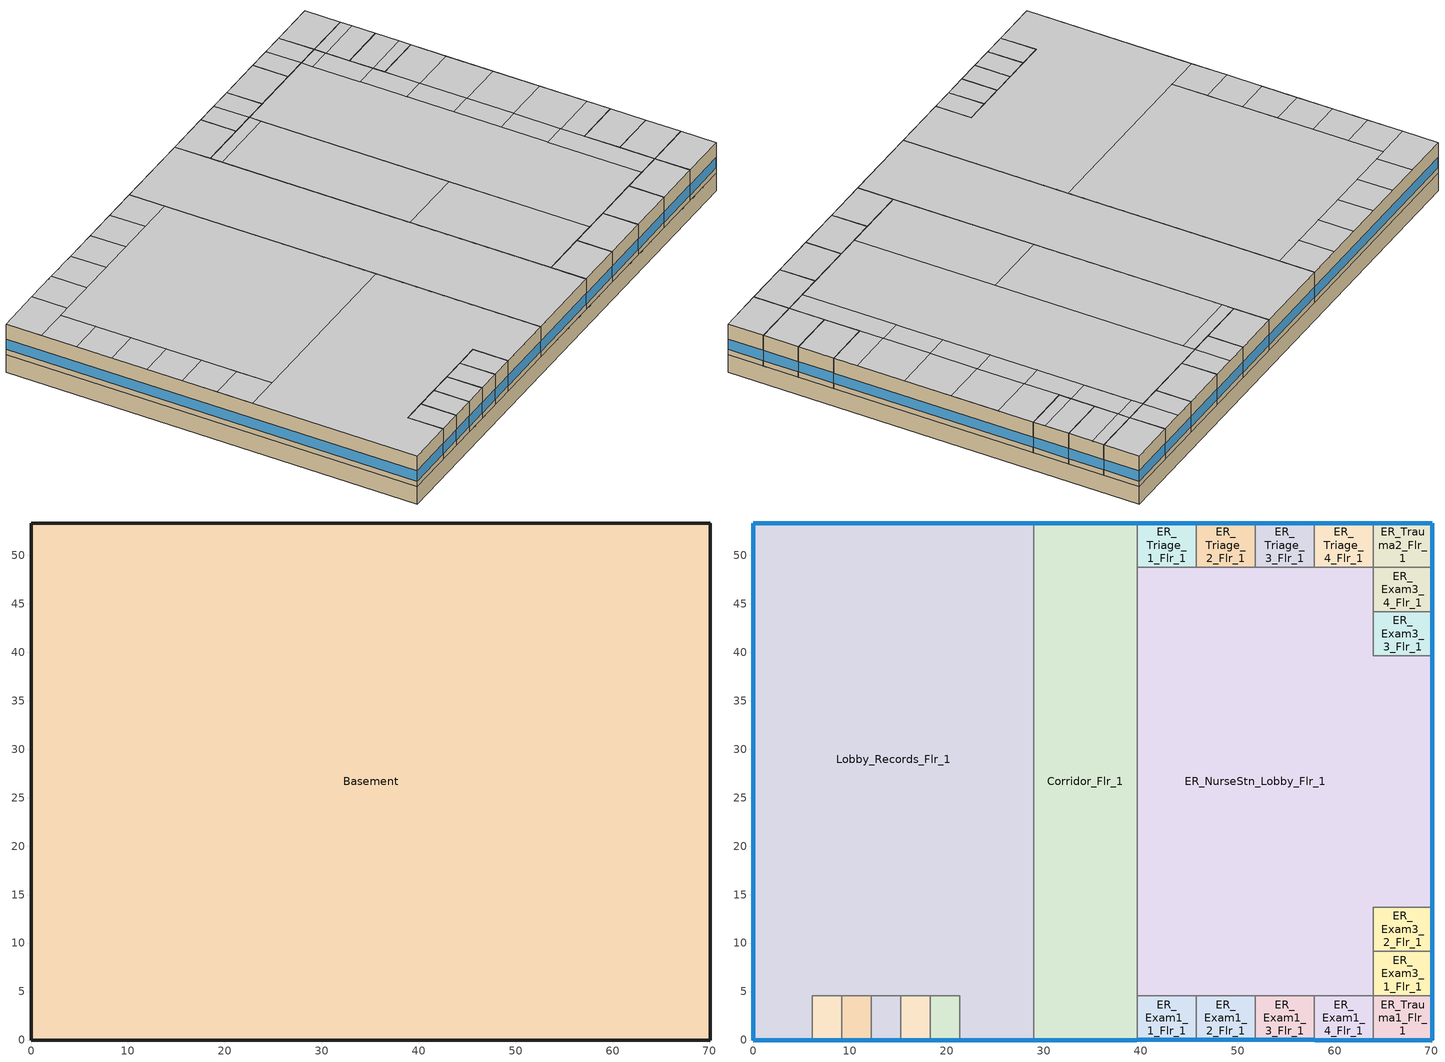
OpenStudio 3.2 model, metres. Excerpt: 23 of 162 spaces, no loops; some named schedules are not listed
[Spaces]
Basement
 floor foundation (BTAP-Grnd-Floor-Mass:U-0.757_std): 70.1,53.34 70.1,0 0,0 0,53.34 z-2.44
 wall foundation (BTAP-Grnd-Wall-Mass:U-0.284_std): 0,53.34 0,0 70.1,0 70.1,53.34 0,53.34 z-2.44:0
Lobby_Records_Flr_1
 floor to Basement: 28.96,4.57 28.96,0 21.34,0 21.34,4.57 z0; 6.1,4.57 6.1,0 0,0 0,4.57 z0; 28.96,53.34 28.96,4.57 0,4.57 0,53.34 z0
 wall outside: 28.96,53.34 0,53.34 0,0 6.1,0 / 21.34,0 28.96,0 z0:4.27
 wall to Corridor_Flr_1: 28.96,0 28.96,53.34 z0:4.27
 wall to Office_1_5_Flr_1: 18.29,4.57 21.34,4.57 21.34,0 z0:4.27
 wall to Office_1_2_Flr_1: 9.14,4.57 12.19,4.57 z0:4.27
 wall to Office1_1_Flr_1: 6.1,0 6.1,4.57 9.14,4.57 z0:4.27
 wall to Office_1_4_Flr_1: 15.24,4.57 18.29,4.57 z0:4.27
 wall to Offiice_1_3_Flr_1: 12.19,4.57 15.24,4.57 z0:4.27
 window (BTAP-Ext-FixedWindow:U=0.220 SHGC=0.600): 28.93,53.34 0.03,53.34 / 0.03,0 6.07,0 / 21.37,0 28.93,0 z0.76:2.19; 0,53.31 0,0.03 z0.76:2.18
 ceiling to ICU_Flr_2: 28.96,0 28.96,21.34 0,21.34 0,0 6.1,0 6.1,4.57 21.34,4.57 21.34,0 z4.27
 ceiling to ICU_NurseStn_Lobby_Flr_2: 28.96,21.34 28.96,48.77 4.57,48.77 4.57,21.34 z4.27
 ceiling to IC_PatRoom2_Flr_2: 6.1,48.77 6.1,53.34 0,53.34 0,48.77 z4.27
 ceiling to IC_PatRoom1_1_Flr_2: 28.96,48.77 28.96,53.34 24.38,53.34 24.38,48.77 z4.27
 ceiling to IC_PatRoom1_5_Flr_2: 10.67,48.77 10.67,53.34 6.1,53.34 6.1,48.77 z4.27
 ceiling to IC_PatRoom3_1_Flr_2: 4.57,44.2 4.57,48.77 0,48.77 0,44.2 z4.27
 ceiling to IC_PatRoom3_6_Flr_2: 4.57,21.34 4.57,25.91 0,25.91 0,21.34 z4.27
 ceiling to IC_PatRoom1_3_Flr_2: 15.24,48.77 19.81,48.77 19.81,53.34 15.24,53.34 z4.27
 ceiling to IC_PatRoom1_2_Flr_2: 24.38,48.77 24.38,53.34 19.81,53.34 19.81,48.77 z4.27
 ceiling to IC_PatRoom1_4_Flr_2: 15.24,48.77 15.24,53.34 10.67,53.34 10.67,48.77 z4.27
 ceiling to IC_PatRoom3_5_Flr_2: 4.57,25.91 4.57,30.49 0,30.49 0,25.91 z4.27
 ceiling to IC_PatRoom3_3_Flr_2: 4.57,35.06 4.57,39.63 0,39.63 0,35.06 z4.27
 ceiling to IC_PatRoom3_2_Flr_2: 4.57,39.63 4.57,44.2 0,44.2 0,39.63 z4.27
 ceiling to IC_PatRoom3_4_Flr_2: 4.57,30.49 4.57,35.06 0,35.06 0,30.49 z4.27
Office1_1_Flr_1
 floor to Basement: 9.14,4.57 9.14,0 6.1,0 6.1,4.57 z0
 wall outside: 6.1,0 9.14,0 z0:4.27
 wall to Office_1_2_Flr_1: 9.14,0 9.14,4.57 z0:4.27
 window (BTAP-Ext-FixedWindow:U=0.220 SHGC=0.600): 6.12,0 9.12,0 z0.76:2.21
 ceiling to ICU_Flr_2: 9.14,0 9.14,4.57 6.1,4.57 6.1,0 z4.27
Corridor_Flr_1
 floor to Basement: 39.62,53.34 39.62,0 28.96,0 28.96,53.34 z0
 wall outside: 28.96,0 39.62,0 / 39.62,53.34 28.96,53.34 z0:4.27
 wall to ER_Triage_1_Flr_1: 39.62,48.77 39.62,53.34 z0:4.27
 wall to ER_NurseStn_Lobby_Flr_1: 39.62,4.57 39.62,48.77 z0:4.27
 wall to ER_Exam1_1_Flr_1: 39.62,0 39.62,4.57 z0:4.27
 window (BTAP-Ext-FixedWindow:U=0.220 SHGC=0.600): 39.6,53.34 28.98,53.34 / 28.98,0 39.6,0 z0.76:2.19
 ceiling to Corridor_Flr_2: 39.62,0 39.62,53.34 28.96,53.34 28.96,0 z4.27
ER_Exam1_1_Flr_1
 floor to Basement: 45.72,4.57 45.72,0 39.62,0 39.62,4.57 z0
 wall outside: 39.62,0 45.72,0 z0:4.27
 wall to ER_NurseStn_Lobby_Flr_1: 45.72,4.57 39.62,4.57 z0:4.27
 wall to ER_Exam1_2_Flr_1: 45.72,0 45.72,4.57 z0:4.27
 window (BTAP-Ext-FixedWindow:U=0.220 SHGC=0.600): 39.65,0 45.69,0 z0.76:2.19
 ceiling to OR_NurseStn_Lobby_Flr_2: 45.72,0 45.72,4.57 39.62,4.57 39.62,0 z4.27
ER_Trauma1_Flr_1
 floor to Basement: 70.1,4.57 70.1,0 64.01,0 64.01,4.57 z0
 wall outside: 64.01,0 70.1,0 70.1,4.57 z0:4.27
 wall to ER_Exam1_4_Flr_1: 64.01,4.57 64.01,0 z0:4.27
 wall to ER_Exam3_1_Flr_1: 70.1,4.57 64.01,4.57 z0:4.27
 window (BTAP-Ext-FixedWindow:U=0.220 SHGC=0.600): 70.1,0.03 70.1,4.55 z0.76:2.2; 64.03,0 70.08,0 z0.76:2.19
 ceiling to OR_NurseStn_Lobby_Flr_2: 70.1,0 70.1,4.57 64.01,4.57 64.01,0 z4.27
ER_NurseStn_Lobby_Flr_1
 floor to Basement: 70.1,39.62 70.1,13.72 64.01,13.72 64.01,39.62 z0; 64.01,48.77 64.01,4.57 39.62,4.57 39.62,48.77 z0
 wall outside: 70.1,13.72 70.1,39.62 z0:4.27
 wall to ER_Exam3_2_Flr_1: 64.01,9.14 64.01,13.72 70.1,13.72 z0:4.27
 wall to ER_Exam3_1_Flr_1: 64.01,4.57 64.01,9.14 z0:4.27
 wall to ER_Exam1_4_Flr_1: 57.91,4.57 64.01,4.57 z0:4.27
 wall to ER_Triage_1_Flr_1: 45.72,48.77 39.62,48.77 z0:4.27
 wall to ER_Triage_4_Flr_1: 64.01,48.77 57.91,48.77 z0:4.27
 wall to ER_Exam3_4_Flr_1: 64.01,44.2 64.01,48.77 z0:4.27
 wall to ER_Exam3_3_Flr_1: 70.1,39.62 64.01,39.62 64.01,44.2 z0:4.27
 wall to ER_Exam1_2_Flr_1: 45.72,4.57 51.82,4.57 z0:4.27
 wall to ER_Exam1_3_Flr_1: 51.82,4.57 57.91,4.57 z0:4.27
 wall to ER_Triage_2_Flr_1: 51.82,48.77 45.72,48.77 z0:4.27
 wall to ER_Triage_3_Flr_1: 57.91,48.77 51.82,48.77 z0:4.27
 window (BTAP-Ext-FixedWindow:U=0.220 SHGC=0.600): 70.1,13.74 70.1,39.6 z0.76:2.19
 ceiling to OR_NurseStn_Lobby_Flr_2: 64.01,4.57 64.01,16.76 60.96,16.76 60.96,4.57 z4.27; 60.96,4.57 60.96,48.77 48.77,48.77 48.77,4.57 z4.27; 48.77,4.57 48.77,22.86 39.62,22.86 39.62,4.57 z4.27; 70.1,13.72 70.1,16.76 64.01,16.76 64.01,13.72 z4.27
 ceiling to OR2_5_Flr_2: 70.1,16.76 70.1,22.86 64.01,22.86 64.01,16.76 z4.27; 64.01,16.76 64.01,22.86 60.96,22.86 60.96,16.76 z4.27
 ceiling to OR2_1_Flr_2: 64.01,41.15 64.01,47.24 60.96,47.24 60.96,41.15 z4.27
 ceiling to OR1_Flr_2: 64.01,47.24 64.01,48.77 60.96,48.77 60.96,47.24 z4.27
 ceiling to OR3_Flr_2: 48.77,47.24 48.77,48.77 39.62,48.77 39.62,47.24 z4.27
 ceiling to OR4_Flr_2: 48.77,22.86 48.77,47.24 39.62,47.24 39.62,22.86 z4.27
 ceiling to OR2_4_Flr_2: 64.01,22.86 64.01,28.96 60.96,28.96 60.96,22.86 z4.27; 70.1,22.86 70.1,28.96 64.01,28.96 64.01,22.86 z4.27
 ceiling to OR2_3_Flr_2: 64.01,28.96 64.01,35.05 60.96,35.05 60.96,28.96 z4.27; 70.1,28.96 70.1,35.05 64.01,35.05 64.01,28.96 z4.27
 ceiling to OR2_2_Flr_2: 70.1,35.05 70.1,39.62 64.01,39.62 64.01,35.05 z4.27; 64.01,35.05 64.01,41.15 60.96,41.15 60.96,35.05 z4.27
ER_Exam3_1_Flr_1
 floor to Basement: 70.1,9.14 70.1,4.57 64.01,4.57 64.01,9.14 z0
 wall outside: 70.1,4.57 70.1,9.14 z0:4.27
 wall to ER_Exam3_2_Flr_1: 70.1,9.14 64.01,9.14 z0:4.27
 window (BTAP-Ext-FixedWindow:U=0.220 SHGC=0.600): 70.1,4.6 70.1,9.12 z0.76:2.2
 ceiling to OR_NurseStn_Lobby_Flr_2: 70.1,4.57 70.1,9.14 64.01,9.14 64.01,4.57 z4.27
ER_Triage_1_Flr_1
 floor to Basement: 45.72,53.34 45.72,48.77 39.62,48.77 39.62,53.34 z0
 wall outside: 45.72,53.34 39.62,53.34 z0:4.27
 wall to ER_Triage_2_Flr_1: 45.72,48.77 45.72,53.34 z0:4.27
 window (BTAP-Ext-FixedWindow:U=0.220 SHGC=0.600): 45.69,53.34 39.65,53.34 z0.76:2.19
 ceiling to OR3_Flr_2: 45.72,48.77 45.72,53.34 39.62,53.34 39.62,48.77 z4.27
ER_Trauma2_Flr_1
 floor to Basement: 70.1,53.34 70.1,48.77 64.01,48.77 64.01,53.34 z0
 wall outside: 70.1,48.77 70.1,53.34 64.01,53.34 z0:4.27
 wall to ER_Exam3_4_Flr_1: 64.01,48.77 70.1,48.77 z0:4.27
 wall to ER_Triage_4_Flr_1: 64.01,53.34 64.01,48.77 z0:4.27
 window (BTAP-Ext-FixedWindow:U=0.220 SHGC=0.600): 70.1,48.79 70.1,53.31 z0.76:2.2; 70.08,53.34 64.03,53.34 z0.76:2.19
 ceiling to OR1_Flr_2: 70.1,48.77 70.1,53.34 64.01,53.34 64.01,48.77 z4.27
Office_1_2_Flr_1
 floor to Basement: 12.19,4.57 12.19,0 9.14,0 9.14,4.57 z0
 wall outside: 9.14,0 12.19,0 z0:4.27
 wall to Offiice_1_3_Flr_1: 12.19,0 12.19,4.57 z0:4.27
 window (BTAP-Ext-FixedWindow:U=0.220 SHGC=0.600): 9.17,0 12.17,0 z0.76:2.21
 ceiling to ICU_Flr_2: 12.19,0 12.19,4.57 9.14,4.57 9.14,0 z4.27
Offiice_1_3_Flr_1
 floor to Basement: 15.24,4.57 15.24,0 12.19,0 12.19,4.57 z0
 wall outside: 12.19,0 15.24,0 z0:4.27
 wall to Office_1_4_Flr_1: 15.24,0 15.24,4.57 z0:4.27
 window (BTAP-Ext-FixedWindow:U=0.220 SHGC=0.600): 12.22,0 15.21,0 z0.76:2.21
 ceiling to ICU_Flr_2: 15.24,0 15.24,4.57 12.19,4.57 12.19,0 z4.27
Office_1_4_Flr_1
 floor to Basement: 18.29,4.57 18.29,0 15.24,0 15.24,4.57 z0
 wall outside: 15.24,0 18.29,0 z0:4.27
 wall to Office_1_5_Flr_1: 18.29,0 18.29,4.57 z0:4.27
 window (BTAP-Ext-FixedWindow:U=0.220 SHGC=0.600): 15.27,0 18.26,0 z0.76:2.21
 ceiling to ICU_Flr_2: 18.29,0 18.29,4.57 15.24,4.57 15.24,0 z4.27
Office_1_5_Flr_1
 floor to Basement: 21.34,4.57 21.34,0 18.29,0 18.29,4.57 z0
 wall outside: 18.29,0 21.34,0 z0:4.27
 window (BTAP-Ext-FixedWindow:U=0.220 SHGC=0.600): 18.31,0 21.32,0 z0.76:2.21
 ceiling to ICU_Flr_2: 21.34,0 21.34,4.57 18.29,4.57 18.29,0 z4.27
ER_Exam1_2_Flr_1
 floor to Basement: 51.82,4.57 51.82,0 45.72,0 45.72,4.57 z0
 wall outside: 45.72,0 51.82,0 z0:4.27
 wall to ER_Exam1_3_Flr_1: 51.82,0 51.82,4.57 z0:4.27
 window (BTAP-Ext-FixedWindow:U=0.220 SHGC=0.600): 45.75,0 51.79,0 z0.76:2.19
 ceiling to OR_NurseStn_Lobby_Flr_2: 51.82,0 51.82,4.57 45.72,4.57 45.72,0 z4.27
ER_Exam1_3_Flr_1
 floor to Basement: 57.91,4.57 57.91,0 51.82,0 51.82,4.57 z0
 wall outside: 51.82,0 57.91,0 z0:4.27
 wall to ER_Exam1_4_Flr_1: 57.91,0 57.91,4.57 z0:4.27
 window (BTAP-Ext-FixedWindow:U=0.220 SHGC=0.600): 51.84,0 57.89,0 z0.76:2.19
 ceiling to OR_NurseStn_Lobby_Flr_2: 57.91,0 57.91,4.57 51.82,4.57 51.82,0 z4.27
ER_Exam1_4_Flr_1
 floor to Basement: 64.01,4.57 64.01,0 57.91,0 57.91,4.57 z0
 wall outside: 57.91,0 64.01,0 z0:4.27
 window (BTAP-Ext-FixedWindow:U=0.220 SHGC=0.600): 57.94,0 63.98,0 z0.76:2.19
 ceiling to OR_NurseStn_Lobby_Flr_2: 64.01,0 64.01,4.57 57.91,4.57 57.91,0 z4.27
ER_Exam3_2_Flr_1
 floor to Basement: 70.1,13.72 70.1,9.14 64.01,9.14 64.01,13.72 z0
 wall outside: 70.1,9.14 70.1,13.72 z0:4.27
 window (BTAP-Ext-FixedWindow:U=0.220 SHGC=0.600): 70.1,9.17 70.1,13.69 z0.76:2.2
 ceiling to OR_NurseStn_Lobby_Flr_2: 70.1,9.14 70.1,13.72 64.01,13.72 64.01,9.14 z4.27
ER_Exam3_3_Flr_1
 floor to Basement: 70.1,44.2 70.1,39.62 64.01,39.62 64.01,44.2 z0
 wall outside: 70.1,39.62 70.1,44.2 z0:4.27
 wall to ER_Exam3_4_Flr_1: 70.1,44.2 64.01,44.2 z0:4.27
 window (BTAP-Ext-FixedWindow:U=0.220 SHGC=0.600): 70.1,39.65 70.1,44.17 z0.76:2.2
 ceiling to OR2_1_Flr_2: 70.1,41.15 70.1,44.2 64.01,44.2 64.01,41.15 z4.27
 ceiling to OR2_2_Flr_2: 70.1,39.62 70.1,41.15 64.01,41.15 64.01,39.62 z4.27
ER_Exam3_4_Flr_1
 floor to Basement: 70.1,48.77 70.1,44.2 64.01,44.2 64.01,48.77 z0
 wall outside: 70.1,44.2 70.1,48.77 z0:4.27
 window (BTAP-Ext-FixedWindow:U=0.220 SHGC=0.600): 70.1,44.22 70.1,48.74 z0.76:2.2
 ceiling to OR1_Flr_2: 70.1,47.24 70.1,48.77 64.01,48.77 64.01,47.24 z4.27
 ceiling to OR2_1_Flr_2: 70.1,44.2 70.1,47.24 64.01,47.24 64.01,44.2 z4.27
ER_Triage_2_Flr_1
 floor to Basement: 51.82,53.34 51.82,48.77 45.72,48.77 45.72,53.34 z0
 wall outside: 51.82,53.34 45.72,53.34 z0:4.27
 wall to ER_Triage_3_Flr_1: 51.82,48.77 51.82,53.34 z0:4.27
 window (BTAP-Ext-FixedWindow:U=0.220 SHGC=0.600): 51.79,53.34 45.75,53.34 z0.76:2.19
 ceiling to OR3_Flr_2: 45.72,48.77 48.77,48.77 48.77,53.34 45.72,53.34 z4.27
 ceiling to OR_NurseStn_Lobby_Flr_2: 51.82,48.77 51.82,53.34 48.77,53.34 48.77,48.77 z4.27
ER_Triage_3_Flr_1
 floor to Basement: 57.91,53.34 57.91,48.77 51.82,48.77 51.82,53.34 z0
 wall outside: 57.91,53.34 51.82,53.34 z0:4.27
 wall to ER_Triage_4_Flr_1: 57.91,48.77 57.91,53.34 z0:4.27
 window (BTAP-Ext-FixedWindow:U=0.220 SHGC=0.600): 57.89,53.34 51.84,53.34 z0.76:2.19
 ceiling to OR_NurseStn_Lobby_Flr_2: 57.91,48.77 57.91,53.34 51.82,53.34 51.82,48.77 z4.27
ER_Triage_4_Flr_1
 floor to Basement: 64.01,53.34 64.01,48.77 57.91,48.77 57.91,53.34 z0
 wall outside: 64.01,53.34 57.91,53.34 z0:4.27
 window (BTAP-Ext-FixedWindow:U=0.220 SHGC=0.600): 63.98,53.34 57.94,53.34 z0.76:2.19
 ceiling to OR_NurseStn_Lobby_Flr_2: 60.96,48.77 60.96,53.34 57.91,53.34 57.91,48.77 z4.27
 ceiling to OR1_Flr_2: 64.01,48.77 64.01,53.34 60.96,53.34 60.96,48.77 z4.27
[Building]
Hospital: Default Construction Set=BTAP-Mass at hdd = 5000.0; Standards Number of Stories=6; Standards Number of Above Ground Stories=5; Standards Template=NECB2015; Standards Building Type=Hospital
[Site]
Calgary Intl AP_AB_CAN: Latitude {deg}=51.114; Longitude {deg}=-114.02; Time Zone {hr}=-7; Elevation {m}=1084.1
[ClimateZones]
Climate Zone Institution Name 1=ASHRAE; Climate Zone Document Name 1=ANSI/ASHRAE Standard 169; Climate Zone Document Year 1=2006; Climate Zone Institution Name 2=CEC; Climate Zone Document Name 2=California Climate Zone Descriptions; Climate Zone Document Year 2=1995
[Site:WaterMainsTemperature]
Calculation Method=Correlation; Annual Average Outdoor Air Temperature {C}=5; Maximum Difference In Monthly Average Outdoor Air Temperatures {deltaC}=23.3
[Site:GroundTemperature:BuildingSurface]
19.527, 19.502, 19.536, 19.598, 20.002, 21.64, 22.225, 22.375, 21.449, 20.121, 19.802, 19.633
[SizingPeriod:DesignDay] Barometric Pressure {Pa}=88961; Sky Clearness=0; Rain Indicator=0; Snow Indicator=0; Day of Month=21; Daylight Saving Time Indicator=0; Humidity Indicating Type=Wetbulb; Dry-Bulb Temperature Range Modifier Type=DefaultMultipliers
Name | Maximum Dry-Bulb Temperature {C} | Daily Dry-Bulb Temperature Range {deltaC} | Humidity Indicating Conditions at Maximum Dry-Bulb | Wind Speed {m/s} | Wind Direction {deg} | Month | Day Type | Solar Model Indicator | ASHRAE Taub | ASHRAE Taud
Calgary Intl AP Ann Clg .4% Condns DB=>MWB | 28.5 | 12.1 | 16.1 | 4.5 | 160 | 7 | SummerDesignDay | ASHRAETau | 0.339 | 2.421
Calgary Intl AP Ann Htg 99.6% Condns DB | -28.5 | 0 | -28.5 | 2.9 | 200 | 1 | WinterDesignDay | ASHRAEClearSky
[Material:NoMass] Roughness=Smooth; Thermal Absorptance=0.9; Solar Absorptance=0.7
Name | Thermal Resistance {m2-K/W} | Visible Absorptance
Typical Carpet Pad; Typical Carpet Pad 1 | 0.21648 | 0.8
Typical Insulation 1 | 5.91238 | 0.7
Typical Insulation 2 | 4.49096 | 0.7
Typical Insulation 3 | 6.17282 | 0.7
Typical Carpet Pad 2 | 1.25503 | 0.8
Typical Carpet Pad 3; Typical Carpet Pad 4 | 3.45515 | 0.8
Typical Insulation 4 | 0.454528 | 0.7
Typical Insulation 5 | 0.454545 | 0.7
[Material]
Name | Roughness | Thickness {m} | Conductivity {W/m-K} | Density {kg/m3} | Specific Heat {J/kg-K} | Thermal Absorptance | Solar Absorptance | Visible Absorptance
G05 25mm wood | MediumSmooth | 0.0254 | 0.15 | 608 | 1630 | 0.9 | 0.5 | 0.5
100mm Normalweight concrete floor 1 | MediumSmooth | 0.1016 | 2.31 | 2322 | 832
G01 13mm gypsum board 1 | Smooth | 0.0127 | 0.16 | 800 | 1090 | 0.9 | 0.7 | 0.5
4 in. Normalweight Concrete Floor 1 | MediumRough | 0.1016 | 2.31 | 2322 | 832 | 0.9 | 0.7 | 0.7
1IN Stucco 1 | Smooth | 0.0253 | 0.6918 | 1858 | 837 | 0.9 | 0.7 | 0.92
8IN CONCRETE HW RefBldg 1 | Rough | 0.2032 | 1.311 | 2240 | 836.8 | 0.9 | 0.7 | 0.7
1/2IN Gypsum 1 | Smooth | 0.0127 | 0.16 | 784.9 | 830 | 0.9 | 0.4 | 0.4
Metal Roof Surface 1; F08 Metal surface 1 | Smooth | 0.0008 | 45.28 | 7824 | 500 | 0.9 | 0.7 | 0.7
6 in. Normalweight Concrete Floor 1; 6 in. Normalweight Concrete Floor 2; 6 in. Normalweight Concrete Floor 3 | MediumRough | 0.1524 | 2.31 | 2322 | 832 | 0.9 | 0.7 | 0.7
Expanded Polystyrene | MediumSmooth | 0.0363959 | 0.029 | 29 | 1210
Expanded Polystyrene 1 | MediumSmooth | 0.100199 | 0.029 | 29 | 1210
[Construction]
BTAP-Int-Partition; BTAP-Int-Door: G05 25mm wood
BTAP-Int-Floor: 100mm Normalweight concrete floor 1, Typical Carpet Pad
BTAP-Int-Wall: G01 13mm gypsum board 1, G01 13mm gypsum board 1
BTAP-Int-Ceiling: Typical Carpet Pad, 100mm Normalweight concrete floor 1
BTAP-Int-Window: SimpleGlazing
BTAP-Ext-Floor-Mass:U-0.162: Typical Insulation 1, 4 in. Normalweight Concrete Floor 1, Typical Carpet Pad 1
BTAP-Ext-Wall-Mass:U-0.21: 1IN Stucco 1, 8IN CONCRETE HW RefBldg 1, Typical Insulation 2, 1/2IN Gypsum 1
BTAP-Ext-Roof-Metal:U-0.162: Metal Roof Surface 1, Typical Insulation 3
BTAP-Grnd-Floor-Mass:U-0.757: 6 in. Normalweight Concrete Floor 1, Typical Carpet Pad 2
BTAP-Grnd-Wall-Mass:U-0.284: 6 in. Normalweight Concrete Floor 2, Typical Carpet Pad 3
BTAP-Grnd-Roof-Mass:U-0.284: 6 in. Normalweight Concrete Floor 3, Typical Carpet Pad 4
BTAP-Ext-FixedWindow:U=0.220 SHGC=0.600; BTAP-Ext-GlassDoors:U=0.220 SHGC=0.600; BTAP-Ext-Skylights:U=0.220 SHGC=0.600; BTAP-Ext-DaylightDomes:U=0.220 SHGC=0.600; BTAP-Ext-DaylightDiffuser:U=0.220 SHGC=0.600: SimpleGlazing:U=0.220 SHGC=0.600
BTAP-Ext-Door:U-2.2: F08 Metal surface 1, Typical Insulation 4
BTAP-Ext-OverHeadDoor:U-2.2: Typical Insulation 5
BTAP-Grnd-Floor-Mass:U-0.757_std: 6 in. Normalweight Concrete Floor 1, Expanded Polystyrene
BTAP-Grnd-Wall-Mass:U-0.284_std: 6 in. Normalweight Concrete Floor 2, Expanded Polystyrene 1
[DefaultConstructionSet]
BTAP-Mass at hdd = 5000.0: Default Exterior Surface Constructions=BTAP-Mass at hdd = 5000.0; Default Interior Surface Constructions=Default Surface Constructions 2; Default Ground Contact Surface Constructions=BTAP-Mass at hdd = 5000.0 1; Default Exterior SubSurface Constructions=BTAP-Mass at hdd = 5000.0; Default Interior SubSurface Constructions=Default Sub Surface Constructions 2; Interior Partition Construction=BTAP-Int-Partition
[DefaultSurfaceConstructions]
Name | Floor Construction | Wall Construction | Roof Ceiling Construction
Default Surface Constructions 2 | BTAP-Int-Floor | BTAP-Int-Wall | BTAP-Int-Ceiling
BTAP-Mass at hdd = 5000.0 | BTAP-Ext-Floor-Mass:U-0.162 | BTAP-Ext-Wall-Mass:U-0.21 | BTAP-Ext-Roof-Metal:U-0.162
BTAP-Mass at hdd = 5000.0 1 | BTAP-Grnd-Floor-Mass:U-0.757 | BTAP-Grnd-Wall-Mass:U-0.284 | BTAP-Grnd-Roof-Mass:U-0.284
[DefaultSubSurfaceConstructions]
Name | Fixed Window Construction | Operable Window Construction | Door Construction | Glass Door Construction | Overhead Door Construction | Skylight Construction | Tubular Daylight Dome Construction | Tubular Daylight Diffuser Construction
Default Sub Surface Constructions 2 | BTAP-Int-Window | BTAP-Int-Window | BTAP-Int-Door
BTAP-Mass at hdd = 5000.0 | BTAP-Ext-FixedWindow:U=0.220 SHGC=0.600 | BTAP-Ext-FixedWindow:U=0.220 SHGC=0.600 | BTAP-Ext-Door:U-2.2 | BTAP-Ext-GlassDoors:U=0.220 SHGC=0.600 | BTAP-Ext-OverHeadDoor:U-2.2 | BTAP-Ext-Skylights:U=0.220 SHGC=0.600 | BTAP-Ext-DaylightDomes:U=0.220 SHGC=0.600 | BTAP-Ext-DaylightDiffuser:U=0.220 SHGC=0.600
[WindowMaterial:SimpleGlazingSystem] U-Factor {W/m2-K}=2.2; Solar Heat Gain Coefficient=0.6; Visible Transmittance=0.21
SimpleGlazing; SimpleGlazing:U=0.220 SHGC=0.600
[DesignSpecification:OutdoorAir] Outdoor Air Method=Sum
Name | Outdoor Air Flow per Person {m3/s-person} | Outdoor Air Flow per Floor Area {m3/s-m2}
Space Function Health care facility exam/treatment room Ventilation | 0.0304689
Space Function Health care facility nurses station Ventilation | 0.0914068
Space Function Laboratory - other Ventilation | 0.0609379
Space Function Office enclosed <= 25 m2 Ventilation | 0.0142188
Space Function Corridor/Transition area - hospital-sch-H Ventilation |  | 0.000254
[ShadingControl]
Shading Control 1: Shading Type=InteriorBlind; Multiple Surface Control Type=Sequential
[BuildingStory] Nominal Z Coordinate {m}=0
Name | Nominal Floor to Floor Height {m}
Building Story 1 | 2.4384
Building Story 2 | 4.2672
[Space]
Name | Space Type | Building Story | Thermal Zone
Basement | Space Function Laboratory - other | Building Story 1 | ALL_ST=Laboratory - other_FL=Building Story 1_SCH=A
Lobby_Records_Flr_1 | Space Function Office enclosed <= 25 m2 | Building Story 2 | ALL_ST=Office enclosed <= 25 m2_FL=Building Story 2_SCH=A
Office1_1_Flr_1; Office_1_5_Flr_1 | Space Function Office enclosed <= 25 m2 | Building Story 2 | ALL_ST=Office enclosed <= 25 m2_FL=Building Story 2_SCH=A 1
Corridor_Flr_1 | Space Function Corridor/Transition area - hospital-sch-H | Building Story 2 | WILD_ST=Corridor/Transition area - hospital-sch-B_FL=Building Story 2_SCH=H
ER_Exam1_1_Flr_1 | Space Function Health care facility exam/treatment room | Building Story 2 | ALL_ST=Health care facility exam/treatment room_FL=Building Story 2_SCH=C 3
ER_Trauma1_Flr_1 | Space Function Health care facility exam/treatment room | Building Story 2 | ALL_ST=Health care facility exam/treatment room_FL=Building Story 2_SCH=C 2
ER_NurseStn_Lobby_Flr_1 | Space Function Health care facility nurses station | Building Story 2 | ALL_ST=Health care facility nurses station_FL=Building Story 2_SCH=H
ER_Exam3_1_Flr_1; ER_Exam3_4_Flr_1 | Space Function Health care facility exam/treatment room | Building Story 2 | ALL_ST=Health care facility exam/treatment room_FL=Building Story 2_SCH=C 6
ER_Triage_1_Flr_1 | Space Function Health care facility exam/treatment room | Building Story 2 | ALL_ST=Health care facility exam/treatment room_FL=Building Story 2_SCH=C 4
ER_Trauma2_Flr_1 | Space Function Health care facility exam/treatment room | Building Story 2 | ALL_ST=Health care facility exam/treatment room_FL=Building Story 2_SCH=C 1
Office_1_2_Flr_1; Offiice_1_3_Flr_1; Office_1_4_Flr_1 | Space Function Office enclosed <= 25 m2 | Building Story 2 | ALL_ST=Office enclosed <= 25 m2_FL=Building Story 2_SCH=A 2
ER_Exam1_2_Flr_1; ER_Exam1_3_Flr_1; ER_Exam1_4_Flr_1 | Space Function Health care facility exam/treatment room | Building Story 2 | ALL_ST=Health care facility exam/treatment room_FL=Building Story 2_SCH=C
ER_Exam3_2_Flr_1; ER_Exam3_3_Flr_1 | Space Function Health care facility exam/treatment room | Building Story 2 | ALL_ST=Health care facility exam/treatment room_FL=Building Story 2_SCH=C 7
ER_Triage_2_Flr_1; ER_Triage_3_Flr_1 | Space Function Health care facility exam/treatment room | Building Story 2 | ALL_ST=Health care facility exam/treatment room_FL=Building Story 2_SCH=C 8
ER_Triage_4_Flr_1 | Space Function Health care facility exam/treatment room | Building Story 2 | ALL_ST=Health care facility exam/treatment room_FL=Building Story 2_SCH=C 5
[SpaceType] Standards Building Type=Space Function
Name | Default Schedule Set | Design Specification Outdoor Air Object | Standards Space Type
Space Function Health care facility exam/treatment room | Space Function Health care facility exam/treatment room Schedule Set | Space Function Health care facility exam/treatment room Ventilation | Health care facility exam/treatment room
Space Function Health care facility nurses station | Space Function Health care facility nurses station Schedule Set | Space Function Health care facility nurses station Ventilation | Health care facility nurses station
Space Function Laboratory - other | Space Function Laboratory - other Schedule Set | Space Function Laboratory - other Ventilation | Laboratory - other
Space Function Office enclosed <= 25 m2 | Space Function Office enclosed <= 25 m2 Schedule Set | Space Function Office enclosed <= 25 m2 Ventilation | Office enclosed <= 25 m2
Space Function Corridor/Transition area - hospital-sch-H | Space Function Corridor/Transition area - hospital-sch-H Schedule Set | Space Function Corridor/Transition area - hospital-sch-H Ventilation | Corridor/Transition area - hospital-sch-H
[People:Definition] Number of People Calculation Method=People/Area; Fraction Radiant=0.3
Name | People per Space Floor Area {person/m2}
Space Function Health care facility exam/treatment room People Definition; Space Function Health care facility nurses station People Definition; Space Function Laboratory - other People Definition; Space Function Office enclosed <= 25 m2 People Definition | 0.0500182
Space Function Corridor/Transition area - hospital-sch-H People Definition | 0.0100036
[People] Work Efficiency Schedule=Work Efficiency Schedule; Clothing Insulation Schedule=Clothing Schedule; Air Velocity Schedule=Air Velocity Schedule; Multiplier=1
Name | People Definition | Space or SpaceType
Space Function Health care facility exam/treatment room People | Space Function Health care facility exam/treatment room People Definition | Space Function Health care facility exam/treatment room
Space Function Health care facility nurses station People | Space Function Health care facility nurses station People Definition | Space Function Health care facility nurses station
Space Function Laboratory - other People | Space Function Laboratory - other People Definition | Space Function Laboratory - other
Space Function Office enclosed <= 25 m2 People | Space Function Office enclosed <= 25 m2 People Definition | Space Function Office enclosed <= 25 m2
Space Function Corridor/Transition area - hospital-sch-H People | Space Function Corridor/Transition area - hospital-sch-H People Definition | Space Function Corridor/Transition area - hospital-sch-H
[Lights:Definition] Design Level Calculation Method=Watts/Area; Fraction Radiant=0.5; Fraction Visible=0.2
Name | Watts per Space Floor Area {W/m2}
Space Function Health care facility exam/treatment room Lights Definition | 18.0065
Space Function Health care facility nurses station Lights Definition | 7.60276
Space Function Laboratory - other Lights Definition | 19.5071
Space Function Office enclosed <= 25 m2 Lights Definition | 12.0044
Space Function Corridor/Transition area - hospital-sch-H Lights Definition | 10.7039
[Lights] Fraction Replaceable=1
Name | Lights Definition | Space or SpaceType
Space Function Health care facility exam/treatment room Lights | Space Function Health care facility exam/treatment room Lights Definition | Space Function Health care facility exam/treatment room
Space Function Health care facility nurses station Lights | Space Function Health care facility nurses station Lights Definition | Space Function Health care facility nurses station
Space Function Laboratory - other Lights | Space Function Laboratory - other Lights Definition | Space Function Laboratory - other
Space Function Office enclosed <= 25 m2 Lights | Space Function Office enclosed <= 25 m2 Lights Definition | Space Function Office enclosed <= 25 m2
Space Function Corridor/Transition area - hospital-sch-H Lights | Space Function Corridor/Transition area - hospital-sch-H Lights Definition | Space Function Corridor/Transition area - hospital-sch-H
[DefaultScheduleSet] People Activity Level Schedule=NECB-Activity; Infiltration Schedule=Always On
Name | Number of People Schedule | Lighting Schedule | Electric Equipment Schedule
Space Function Health care facility exam/treatment room Schedule Set | NECB-C-Occupancy | NECB-C-Occupancy-NECB-C-Lighting-0.3-0.0-0.67-Light Ruleset | NECB-C-Electric-Equipment
Space Function Health care facility nurses station Schedule Set | NECB-H-Occupancy | NECB-H-Lighting | NECB-H-Electric-Equipment
Space Function Laboratory - other Schedule Set | NECB-A-Occupancy | NECB-A-Occupancy-NECB-A-Lighting-0.0-0.0-0.67-Light Ruleset | NECB-A-Electric-Equipment
Space Function Office enclosed <= 25 m2 Schedule Set | NECB-A-Occupancy | NECB-A-Occupancy-NECB-A-Lighting-0.3-0.1-0.67-Light Ruleset | NECB-A-Electric-Equipment
Space Function Corridor/Transition area - hospital-sch-H Schedule Set | NECB-H-Occupancy | NECB-H-Occupancy-NECB-H-Lighting-0.0-0.0-0.67-Light Ruleset | NECB-H-Electric-Equipment
[ThermostatSetpoint:DualSetpoint]
Name | Heating Setpoint Temperature Schedule | Cooling Setpoint Temperature Schedule
Space Function Health care facility exam/treatment room Thermostat 29; Space Function Health care facility exam/treatment room Thermostat 30; Space Function Health care facility exam/treatment room Thermostat 31; Space Function Health care facility exam/treatment room Thermostat 32; Space Function Health care facility exam/treatment room Thermostat 33; Space Function Health care facility exam/treatment room Thermostat 34; Space Function Health care facility exam/treatment room Thermostat 35; Space Function Health care facility exam/treatment room Thermostat 36; Space Function Health care facility exam/treatment room Thermostat 37 | NECB-C-Thermostat Setpoint-Heating | NECB-C-Thermostat Setpoint-Cooling
Space Function Laboratory - other Thermostat 8; Space Function Office enclosed <= 25 m2 Thermostat 42; Space Function Office enclosed <= 25 m2 Thermostat 43; Space Function Office enclosed <= 25 m2 Thermostat 44 | NECB-A-Thermostat Setpoint-Heating | NECB-A-Thermostat Setpoint-Cooling
Space Function Health care facility nurses station Thermostat 16; Space Function Corridor/Transition area - hospital-sch-H Thermostat 2 | NECB-H-Thermostat Setpoint-Heating | NECB-H-Thermostat Setpoint-Cooling
[ElectricEquipment:Definition] Design Level Calculation Method=Watts/Area; Fraction Radiant=0.5
Name | Watts per Space Floor Area {W/m2}
Space Function Health care facility exam/treatment room Elec Equip Definition; Space Function Laboratory - other Elec Equip Definition | 10.0036
Space Function Health care facility nurses station Elec Equip Definition | 2.50091
Space Function Office enclosed <= 25 m2 Elec Equip Definition | 7.50273
[ElectricEquipment]
Name | Electric Equipment Definition | Space or SpaceType
Space Function Health care facility exam/treatment room Elec Equip | Space Function Health care facility exam/treatment room Elec Equip Definition | Space Function Health care facility exam/treatment room
Space Function Health care facility nurses station Elec Equip | Space Function Health care facility nurses station Elec Equip Definition | Space Function Health care facility nurses station
Space Function Laboratory - other Elec Equip | Space Function Laboratory - other Elec Equip Definition | Space Function Laboratory - other
Space Function Office enclosed <= 25 m2 Elec Equip | Space Function Office enclosed <= 25 m2 Elec Equip Definition | Space Function Office enclosed <= 25 m2
[SpaceInfiltration:DesignFlowRate] Design Flow Rate Calculation Method=Flow/ExteriorArea
Name | Space or SpaceType | Schedule | Flow per Exterior Surface Area {m3/s-m2} | Constant Term Coefficient | Temperature Term Coefficient | Velocity Term Coefficient | Velocity Squared Term Coefficient
Corridor_Flr_1 Infiltration | Corridor_Flr_1 | Always On Discrete | 0.00025 | 0 | 0 | 0.224 | 0
ER_Exam1_1_Flr_1 Infiltration | ER_Exam1_1_Flr_1 | Always On Discrete | 0.00025 | 0 | 0 | 0.224 | 0
ER_Exam1_2_Flr_1 Infiltration | ER_Exam1_2_Flr_1 | Always On Discrete | 0.00025 | 0 | 0 | 0.224 | 0
ER_Exam1_3_Flr_1 Infiltration | ER_Exam1_3_Flr_1 | Always On Discrete | 0.00025 | 0 | 0 | 0.224 | 0
ER_Exam1_4_Flr_1 Infiltration | ER_Exam1_4_Flr_1 | Always On Discrete | 0.00025 | 0 | 0 | 0.224 | 0
ER_Exam3_1_Flr_1 Infiltration | ER_Exam3_1_Flr_1 | Always On Discrete | 0.00025 | 0 | 0 | 0.224 | 0
ER_Exam3_2_Flr_1 Infiltration | ER_Exam3_2_Flr_1 | Always On Discrete | 0.00025 | 0 | 0 | 0.224 | 0
ER_Exam3_3_Flr_1 Infiltration | ER_Exam3_3_Flr_1 | Always On Discrete | 0.00025 | 0 | 0 | 0.224 | 0
ER_Exam3_4_Flr_1 Infiltration | ER_Exam3_4_Flr_1 | Always On Discrete | 0.00025 | 0 | 0 | 0.224 | 0
ER_NurseStn_Lobby_Flr_1 Infiltration | ER_NurseStn_Lobby_Flr_1 | Always On Discrete | 0.00025 | 0 | 0 | 0.224 | 0
ER_Trauma1_Flr_1 Infiltration | ER_Trauma1_Flr_1 | Always On Discrete | 0.00025 | 0 | 0 | 0.224 | 0
ER_Trauma2_Flr_1 Infiltration | ER_Trauma2_Flr_1 | Always On Discrete | 0.00025 | 0 | 0 | 0.224 | 0
ER_Triage_1_Flr_1 Infiltration | ER_Triage_1_Flr_1 | Always On Discrete | 0.00025 | 0 | 0 | 0.224 | 0
ER_Triage_2_Flr_1 Infiltration | ER_Triage_2_Flr_1 | Always On Discrete | 0.00025 | 0 | 0 | 0.224 | 0
ER_Triage_3_Flr_1 Infiltration | ER_Triage_3_Flr_1 | Always On Discrete | 0.00025 | 0 | 0 | 0.224 | 0
ER_Triage_4_Flr_1 Infiltration | ER_Triage_4_Flr_1 | Always On Discrete | 0.00025 | 0 | 0 | 0.224 | 0
Lobby_Records_Flr_1 Infiltration | Lobby_Records_Flr_1 | Always On Discrete | 0.00025 | 0 | 0 | 0.224 | 0
Office1_1_Flr_1 Infiltration | Office1_1_Flr_1 | Always On Discrete | 0.00025 | 0 | 0 | 0.224 | 0
Office_1_2_Flr_1 Infiltration | Office_1_2_Flr_1 | Always On Discrete | 0.00025 | 0 | 0 | 0.224 | 0
Office_1_4_Flr_1 Infiltration | Office_1_4_Flr_1 | Always On Discrete | 0.00025 | 0 | 0 | 0.224 | 0
Office_1_5_Flr_1 Infiltration | Office_1_5_Flr_1 | Always On Discrete | 0.00025 | 0 | 0 | 0.224 | 0
Offiice_1_3_Flr_1 Infiltration | Offiice_1_3_Flr_1 | Always On Discrete | 0.00025 | 0 | 0 | 0.224 | 0
Space Function Corridor/Transition area - hospital-sch-H Infiltration | Space Function Corridor/Transition area - hospital-sch-H |  | 0.000250063
[ThermalZone] Use Ideal Air Loads=No
Name | Thermostat
ALL_ST=Health care facility exam/treatment room_FL=Building Story 2_SCH=C | Space Function Health care facility exam/treatment room Thermostat 29
ALL_ST=Health care facility exam/treatment room_FL=Building Story 2_SCH=C 1 | Space Function Health care facility exam/treatment room Thermostat 30
ALL_ST=Health care facility exam/treatment room_FL=Building Story 2_SCH=C 2 | Space Function Health care facility exam/treatment room Thermostat 31
ALL_ST=Health care facility exam/treatment room_FL=Building Story 2_SCH=C 3 | Space Function Health care facility exam/treatment room Thermostat 32
ALL_ST=Laboratory - other_FL=Building Story 1_SCH=A | Space Function Laboratory - other Thermostat 8
ALL_ST=Office enclosed <= 25 m2_FL=Building Story 2_SCH=A | Space Function Office enclosed <= 25 m2 Thermostat 42
ALL_ST=Health care facility exam/treatment room_FL=Building Story 2_SCH=C 4 | Space Function Health care facility exam/treatment room Thermostat 33
ALL_ST=Health care facility exam/treatment room_FL=Building Story 2_SCH=C 5 | Space Function Health care facility exam/treatment room Thermostat 34
ALL_ST=Office enclosed <= 25 m2_FL=Building Story 2_SCH=A 1 | Space Function Office enclosed <= 25 m2 Thermostat 43
ALL_ST=Office enclosed <= 25 m2_FL=Building Story 2_SCH=A 2 | Space Function Office enclosed <= 25 m2 Thermostat 44
ALL_ST=Health care facility exam/treatment room_FL=Building Story 2_SCH=C 6 | Space Function Health care facility exam/treatment room Thermostat 35
ALL_ST=Health care facility nurses station_FL=Building Story 2_SCH=H | Space Function Health care facility nurses station Thermostat 16
ALL_ST=Health care facility exam/treatment room_FL=Building Story 2_SCH=C 7 | Space Function Health care facility exam/treatment room Thermostat 36
ALL_ST=Health care facility exam/treatment room_FL=Building Story 2_SCH=C 8 | Space Function Health care facility exam/treatment room Thermostat 37
WILD_ST=Corridor/Transition area - hospital-sch-B_FL=Building Story 2_SCH=H | Space Function Corridor/Transition area - hospital-sch-H Thermostat 2
[Foundation:Kiva]
Bldg Kiva Foundation: Wall Height Above Grade {m}=0; Wall Depth Below Slab {m}=0
[SurfaceProperty:ExposedFoundationPerimeter]
Basement_Floor: Exposed Perimeter Calculation Method=TotalExposedPerimeter; Total Exposed Perimeter {m}=246.888
[Foundation:Kiva:Settings]

[Schedule:Ruleset]
Clothing Schedule: Default Day Schedule=Clothing Schedule Default Winter Clothes
Air Velocity Schedule: Default Day Schedule=Air Velocity Schedule Default
Work Efficiency Schedule: Default Day Schedule=Work Efficiency Schedule Default
NECB-Activity: Default Day Schedule=NECB-Activity Default; Summer Design Day Schedule=NECB-Activity Summer Design Day; Winter Design Day Schedule=NECB-Activity Winter Design Day
Always On: Default Day Schedule=Always On Default
NECB-C-Occupancy: Default Day Schedule=NECB-C-Occupancy Default
NECB-C-Occupancy-NECB-C-Lighting-0.3-0.0-0.67-Light Ruleset: Default Day Schedule=NECB-C-Occupancy-NECB-C-Lighting-0.3-0.0-0.67-Light Default
NECB-C-Electric-Equipment: Default Day Schedule=NECB-C-Electric-Equipment Default
NECB-C-Thermostat Setpoint-Heating: Default Day Schedule=NECB-C-Thermostat Setpoint-Heating Default
NECB-C-Thermostat Setpoint-Cooling: Default Day Schedule=NECB-C-Thermostat Setpoint-Cooling Default
NECB-H-Occupancy: Default Day Schedule=NECB-H-Occupancy Default
NECB-H-Occupancy-NECB-H-Lighting-0.0-0.0-0.67-Light Ruleset: Default Day Schedule=NECB-H-Occupancy-NECB-H-Lighting-0.0-0.0-0.67-Light Default
NECB-H-Electric-Equipment: Default Day Schedule=NECB-H-Electric-Equipment Default
NECB-H-Thermostat Setpoint-Heating: Default Day Schedule=NECB-H-Thermostat Setpoint-Heating Default
NECB-H-Thermostat Setpoint-Cooling: Default Day Schedule=NECB-H-Thermostat Setpoint-Cooling Default
NECB-H-Lighting: Default Day Schedule=NECB-H-Lighting Default
NECB-A-Occupancy: Default Day Schedule=NECB-A-Occupancy Default
NECB-A-Occupancy-NECB-A-Lighting-0.0-0.0-0.67-Light Ruleset: Default Day Schedule=NECB-A-Occupancy-NECB-A-Lighting-0.0-0.0-0.67-Light Default
NECB-A-Electric-Equipment: Default Day Schedule=NECB-A-Electric-Equipment Default
NECB-A-Thermostat Setpoint-Heating: Default Day Schedule=NECB-A-Thermostat Setpoint-Heating Default
NECB-A-Thermostat Setpoint-Cooling: Default Day Schedule=NECB-A-Thermostat Setpoint-Cooling Default
NECB-A-Occupancy-NECB-A-Lighting-0.3-0.1-0.67-Light Ruleset: Default Day Schedule=NECB-A-Occupancy-NECB-A-Lighting-0.3-0.1-0.67-Light Default
[Schedule:Day]
Clothing Schedule Default Winter Clothes; Always On Default: 24, 0, 1
Air Velocity Schedule Default: 24, 0, 0.2
Work Efficiency Schedule Default: 24, 0, 0
NECB-Activity Default; NECB-Activity Winter Design Day; NECB-Activity Summer Design Day: 24, 0, 130
NECB-C-Occupancy Default: 8, 0, 0, 9, 0, 0.1, 10, 0, 0.2, 12, 0, 0.5, 16, 0, 0.7, 17, 0, 0.8, 18, 0, 0.7, 19, 0, 0.5, 21, 0, 0.3, 24, 0, 0
NECB-C-Occupancy-NECB-C-Lighting-0.3-0.0-0.67-Light Default: 8, 0, 0.03995, 9, 0, 0.3995, 10, 0, 0.7191, 19, 0, 0.9, 20, 0, 0.6, 21, 0, 0.5, 24, 0, 0.03995
NECB-C-Electric-Equipment Default: 8, 0, 0.05, 9, 0, 0.5, 19, 0, 0.9, 20, 0, 0.6, 21, 0, 0.5, 24, 0, 0.05
NECB-C-Thermostat Setpoint-Heating Default; NECB-C-Thermostat Setpoint-Heating Default|Wkdy Day; NECB-C-Thermostat Setpoint-Heating Sat Day: 7, 0, 18, 8, 0, 20, 21, 0, 22, 24, 0, 18
NECB-C-Thermostat Setpoint-Heating Sun|Hol Day: 9, 0, 18, 10, 0, 20, 19, 0, 22, 24, 0, 18
NECB-C-Thermostat Setpoint-Cooling Default; NECB-C-Thermostat Setpoint-Cooling Default|Wkdy Day; NECB-C-Thermostat Setpoint-Cooling Sat Day: 7, 0, 35, 21, 0, 24, 24, 0, 35
NECB-C-Thermostat Setpoint-Cooling Sun|Hol Day: 7, 0, 35, 19, 0, 24, 24, 0, 35
NECB-H-Occupancy Default; NECB-H-Occupancy-NECB-H-Lighting-0.0-0.0-0.67-Light Default; NECB-H-Electric-Equipment Default; NECB-H-Lighting Default: 24, 0, 0.9
NECB-H-Thermostat Setpoint-Heating Default; NECB-H-Thermostat Setpoint-Heating Default|Wkdy Day; NECB-H-Thermostat Setpoint-Heating Sat Day; NECB-H-Thermostat Setpoint-Heating Sun|Hol Day: 1, 0, 22, 7, 0, 18, 8, 0, 20, 24, 0, 22
NECB-H-Thermostat Setpoint-Cooling Default; NECB-H-Thermostat Setpoint-Cooling Default|Wkdy Day; NECB-H-Thermostat Setpoint-Cooling Sat Day; NECB-H-Thermostat Setpoint-Cooling Sun|Hol Day: 24, 0, 24
NECB-A-Occupancy Default; NECB-A-Occupancy Default|Wkdy Day: 7, 0, 0, 8, 0, 0.1, 9, 0, 0.7, 12, 0, 0.9, 14, 0, 0.5, 17, 0, 0.9, 18, 0, 0.7, 19, 0, 0.3, 23, 0, 0.1, 24, 0, 0
NECB-A-Occupancy-NECB-A-Lighting-0.0-0.0-0.67-Light Default: 7, 0, 0.05, 8, 0, 0.3, 9, 0, 0.8, 17, 0, 0.9, 18, 0, 0.8, 19, 0, 0.5, 21, 0, 0.3, 23, 0, 0.1, 24, 0, 0.05
NECB-A-Electric-Equipment Default: 7, 0, 0.2, 8, 0, 0.3, 9, 0, 0.8, 18, 0, 0.9, 19, 0, 0.5, 21, 0, 0.3, 24, 0, 0.2
NECB-A-Thermostat Setpoint-Heating Default; NECB-A-Thermostat Setpoint-Heating Default|Wkdy Day: 6, 0, 18, 7, 0, 20, 21, 0, 22, 24, 0, 18
NECB-A-Thermostat Setpoint-Heating Sat Day; NECB-A-Thermostat Setpoint-Heating Sun|Hol Day: 24, 0, 18
NECB-A-Thermostat Setpoint-Cooling Default; NECB-A-Thermostat Setpoint-Cooling Default|Wkdy Day: 6, 0, 35, 21, 0, 24, 24, 0, 35
NECB-A-Thermostat Setpoint-Cooling Sat Day; NECB-A-Thermostat Setpoint-Cooling Sun|Hol Day: 24, 0, 35
NECB-A-Occupancy-NECB-A-Lighting-0.3-0.1-0.67-Light Default: 7, 0, 0.03495, 8, 0, 0.2097, 9, 0, 0.8, 17, 0, 0.9, 18, 0, 0.8, 19, 0, 0.5, 21, 0, 0.2097, 23, 0, 0.0699, 24, 0, 0.03495
[Schedule:Rule] Date Specification Type=DateRange; Start Day=1
Name | Schedule Ruleset | Rule Order | Day Schedule | Start Month | End Month | End Day | Apply Monday | Apply Tuesday | Apply Wednesday | Apply Thursday | Apply Friday | Apply Saturday | Apply Sunday
Schedule Rule 1 | Clothing Schedule | 0 | Clothing Schedule Summer Clothes | 5 | 9 | 30
Schedule Rule 17 | NECB-C-Occupancy | 2 | NECB-C-Occupancy Default|Wkdy Day | 1 | 12 | 31 | Yes | Yes | Yes | Yes | Yes
Schedule Rule 18 | NECB-C-Occupancy | 1 | NECB-C-Occupancy Sat Day | 1 | 12 | 31 |  |  |  |  |  | Yes
Schedule Rule 19 | NECB-C-Occupancy | 0 | NECB-C-Occupancy Sun|Hol Day | 1 | 12 | 31 |  |  |  |  |  |  | Yes
Schedule Rule 20 | NECB-C-Occupancy-NECB-C-Lighting-0.3-0.0-0.67-Light Ruleset | 2 | NECB-C-Occupancy-NECB-C-Lighting-0.3-0.0-0.67-Default|Wkdy-Light Day | 1 | 12 | 31 | Yes | Yes | Yes | Yes | Yes
Schedule Rule 21 | NECB-C-Occupancy-NECB-C-Lighting-0.3-0.0-0.67-Light Ruleset | 1 | NECB-C-Occupancy-NECB-C-Lighting-0.3-0.0-0.67-Sat-Light Day | 1 | 12 | 31 |  |  |  |  |  | Yes
Schedule Rule 22 | NECB-C-Occupancy-NECB-C-Lighting-0.3-0.0-0.67-Light Ruleset | 0 | NECB-C-Occupancy-NECB-C-Lighting-0.3-0.0-0.67-Sun|Hol-Light Day | 1 | 12 | 31 |  |  |  |  |  |  | Yes
Schedule Rule 23 | NECB-C-Electric-Equipment | 2 | NECB-C-Electric-Equipment Default|Wkdy Day | 1 | 12 | 31 | Yes | Yes | Yes | Yes | Yes
Schedule Rule 24 | NECB-C-Electric-Equipment | 1 | NECB-C-Electric-Equipment Sat Day | 1 | 12 | 31 |  |  |  |  |  | Yes
Schedule Rule 25 | NECB-C-Electric-Equipment | 0 | NECB-C-Electric-Equipment Sun|Hol Day | 1 | 12 | 31 |  |  |  |  |  |  | Yes
Schedule Rule 26 | NECB-C-Thermostat Setpoint-Heating | 2 | NECB-C-Thermostat Setpoint-Heating Default|Wkdy Day | 1 | 12 | 31 | Yes | Yes | Yes | Yes | Yes
Schedule Rule 27 | NECB-C-Thermostat Setpoint-Heating | 1 | NECB-C-Thermostat Setpoint-Heating Sat Day | 1 | 12 | 31 |  |  |  |  |  | Yes
Schedule Rule 28 | NECB-C-Thermostat Setpoint-Heating | 0 | NECB-C-Thermostat Setpoint-Heating Sun|Hol Day | 1 | 12 | 31 |  |  |  |  |  |  | Yes
Schedule Rule 29 | NECB-C-Thermostat Setpoint-Cooling | 2 | NECB-C-Thermostat Setpoint-Cooling Default|Wkdy Day | 1 | 12 | 31 | Yes | Yes | Yes | Yes | Yes
Schedule Rule 30 | NECB-C-Thermostat Setpoint-Cooling | 1 | NECB-C-Thermostat Setpoint-Cooling Sat Day | 1 | 12 | 31 |  |  |  |  |  | Yes
Schedule Rule 31 | NECB-C-Thermostat Setpoint-Cooling | 0 | NECB-C-Thermostat Setpoint-Cooling Sun|Hol Day | 1 | 12 | 31 |  |  |  |  |  |  | Yes
Schedule Rule 32 | NECB-H-Occupancy | 2 | NECB-H-Occupancy Default|Wkdy Day | 1 | 12 | 31 | Yes | Yes | Yes | Yes | Yes
Schedule Rule 33 | NECB-H-Occupancy | 1 | NECB-H-Occupancy Sat Day | 1 | 12 | 31 |  |  |  |  |  | Yes
Schedule Rule 34 | NECB-H-Occupancy | 0 | NECB-H-Occupancy Sun|Hol Day | 1 | 12 | 31 |  |  |  |  |  |  | Yes
Schedule Rule 35 | NECB-H-Occupancy-NECB-H-Lighting-0.0-0.0-0.67-Light Ruleset | 2 | NECB-H-Occupancy-NECB-H-Lighting-0.0-0.0-0.67-Default|Wkdy-Light Day | 1 | 12 | 31 | Yes | Yes | Yes | Yes | Yes
Schedule Rule 36 | NECB-H-Occupancy-NECB-H-Lighting-0.0-0.0-0.67-Light Ruleset | 1 | NECB-H-Occupancy-NECB-H-Lighting-0.0-0.0-0.67-Sat-Light Day | 1 | 12 | 31 |  |  |  |  |  | Yes
Schedule Rule 37 | NECB-H-Occupancy-NECB-H-Lighting-0.0-0.0-0.67-Light Ruleset | 0 | NECB-H-Occupancy-NECB-H-Lighting-0.0-0.0-0.67-Sun|Hol-Light Day | 1 | 12 | 31 |  |  |  |  |  |  | Yes
Schedule Rule 38 | NECB-H-Electric-Equipment | 2 | NECB-H-Electric-Equipment Default|Wkdy Day | 1 | 12 | 31 | Yes | Yes | Yes | Yes | Yes
Schedule Rule 39 | NECB-H-Electric-Equipment | 1 | NECB-H-Electric-Equipment Sat Day | 1 | 12 | 31 |  |  |  |  |  | Yes
Schedule Rule 40 | NECB-H-Electric-Equipment | 0 | NECB-H-Electric-Equipment Sun|Hol Day | 1 | 12 | 31 |  |  |  |  |  |  | Yes
Schedule Rule 41 | NECB-H-Thermostat Setpoint-Heating | 2 | NECB-H-Thermostat Setpoint-Heating Default|Wkdy Day | 1 | 12 | 31 | Yes | Yes | Yes | Yes | Yes
Schedule Rule 42 | NECB-H-Thermostat Setpoint-Heating | 1 | NECB-H-Thermostat Setpoint-Heating Sat Day | 1 | 12 | 31 |  |  |  |  |  | Yes
Schedule Rule 43 | NECB-H-Thermostat Setpoint-Heating | 0 | NECB-H-Thermostat Setpoint-Heating Sun|Hol Day | 1 | 12 | 31 |  |  |  |  |  |  | Yes
Schedule Rule 44 | NECB-H-Thermostat Setpoint-Cooling | 2 | NECB-H-Thermostat Setpoint-Cooling Default|Wkdy Day | 1 | 12 | 31 | Yes | Yes | Yes | Yes | Yes
Schedule Rule 45 | NECB-H-Thermostat Setpoint-Cooling | 1 | NECB-H-Thermostat Setpoint-Cooling Sat Day | 1 | 12 | 31 |  |  |  |  |  | Yes
Schedule Rule 46 | NECB-H-Thermostat Setpoint-Cooling | 0 | NECB-H-Thermostat Setpoint-Cooling Sun|Hol Day | 1 | 12 | 31 |  |  |  |  |  |  | Yes
Schedule Rule 47 | NECB-H-Lighting | 2 | NECB-H-Lighting Default|Wkdy Day | 1 | 12 | 31 | Yes | Yes | Yes | Yes | Yes
Schedule Rule 48 | NECB-H-Lighting | 1 | NECB-H-Lighting Sat Day | 1 | 12 | 31 |  |  |  |  |  | Yes
Schedule Rule 49 | NECB-H-Lighting | 0 | NECB-H-Lighting Sun|Hol Day | 1 | 12 | 31 |  |  |  |  |  |  | Yes
Schedule Rule 56 | NECB-A-Occupancy | 2 | NECB-A-Occupancy Default|Wkdy Day | 1 | 12 | 31 | Yes | Yes | Yes | Yes | Yes
Schedule Rule 57 | NECB-A-Occupancy | 1 | NECB-A-Occupancy Sat Day | 1 | 12 | 31 |  |  |  |  |  | Yes
Schedule Rule 58 | NECB-A-Occupancy | 0 | NECB-A-Occupancy Sun|Hol Day | 1 | 12 | 31 |  |  |  |  |  |  | Yes
Schedule Rule 59 | NECB-A-Occupancy-NECB-A-Lighting-0.0-0.0-0.67-Light Ruleset | 2 | NECB-A-Occupancy-NECB-A-Lighting-0.0-0.0-0.67-Default|Wkdy-Light Day | 1 | 12 | 31 | Yes | Yes | Yes | Yes | Yes
Schedule Rule 60 | NECB-A-Occupancy-NECB-A-Lighting-0.0-0.0-0.67-Light Ruleset | 1 | NECB-A-Occupancy-NECB-A-Lighting-0.0-0.0-0.67-Sat-Light Day | 1 | 12 | 31 |  |  |  |  |  | Yes
Schedule Rule 61 | NECB-A-Occupancy-NECB-A-Lighting-0.0-0.0-0.67-Light Ruleset | 0 | NECB-A-Occupancy-NECB-A-Lighting-0.0-0.0-0.67-Sun|Hol-Light Day | 1 | 12 | 31 |  |  |  |  |  |  | Yes
Schedule Rule 62 | NECB-A-Electric-Equipment | 2 | NECB-A-Electric-Equipment Default|Wkdy Day | 1 | 12 | 31 | Yes | Yes | Yes | Yes | Yes
Schedule Rule 63 | NECB-A-Electric-Equipment | 1 | NECB-A-Electric-Equipment Sat Day | 1 | 12 | 31 |  |  |  |  |  | Yes
Schedule Rule 64 | NECB-A-Electric-Equipment | 0 | NECB-A-Electric-Equipment Sun|Hol Day | 1 | 12 | 31 |  |  |  |  |  |  | Yes
Schedule Rule 65 | NECB-A-Thermostat Setpoint-Heating | 2 | NECB-A-Thermostat Setpoint-Heating Default|Wkdy Day | 1 | 12 | 31 | Yes | Yes | Yes | Yes | Yes
Schedule Rule 66 | NECB-A-Thermostat Setpoint-Heating | 1 | NECB-A-Thermostat Setpoint-Heating Sat Day | 1 | 12 | 31 |  |  |  |  |  | Yes
Schedule Rule 67 | NECB-A-Thermostat Setpoint-Heating | 0 | NECB-A-Thermostat Setpoint-Heating Sun|Hol Day | 1 | 12 | 31 |  |  |  |  |  |  | Yes
Schedule Rule 68 | NECB-A-Thermostat Setpoint-Cooling | 2 | NECB-A-Thermostat Setpoint-Cooling Default|Wkdy Day | 1 | 12 | 31 | Yes | Yes | Yes | Yes | Yes
Schedule Rule 69 | NECB-A-Thermostat Setpoint-Cooling | 1 | NECB-A-Thermostat Setpoint-Cooling Sat Day | 1 | 12 | 31 |  |  |  |  |  | Yes
Schedule Rule 70 | NECB-A-Thermostat Setpoint-Cooling | 0 | NECB-A-Thermostat Setpoint-Cooling Sun|Hol Day | 1 | 12 | 31 |  |  |  |  |  |  | Yes
Schedule Rule 71 | NECB-A-Occupancy-NECB-A-Lighting-0.3-0.1-0.67-Light Ruleset | 2 | NECB-A-Occupancy-NECB-A-Lighting-0.3-0.1-0.67-Default|Wkdy-Light Day | 1 | 12 | 31 | Yes | Yes | Yes | Yes | Yes
Schedule Rule 72 | NECB-A-Occupancy-NECB-A-Lighting-0.3-0.1-0.67-Light Ruleset | 1 | NECB-A-Occupancy-NECB-A-Lighting-0.3-0.1-0.67-Sat-Light Day | 1 | 12 | 31 |  |  |  |  |  | Yes
Schedule Rule 73 | NECB-A-Occupancy-NECB-A-Lighting-0.3-0.1-0.67-Light Ruleset | 0 | NECB-A-Occupancy-NECB-A-Lighting-0.3-0.1-0.67-Sun|Hol-Light Day | 1 | 12 | 31 |  |  |  |  |  |  | Yes
[Schedule:Constant]
Always On Discrete: Value=1
